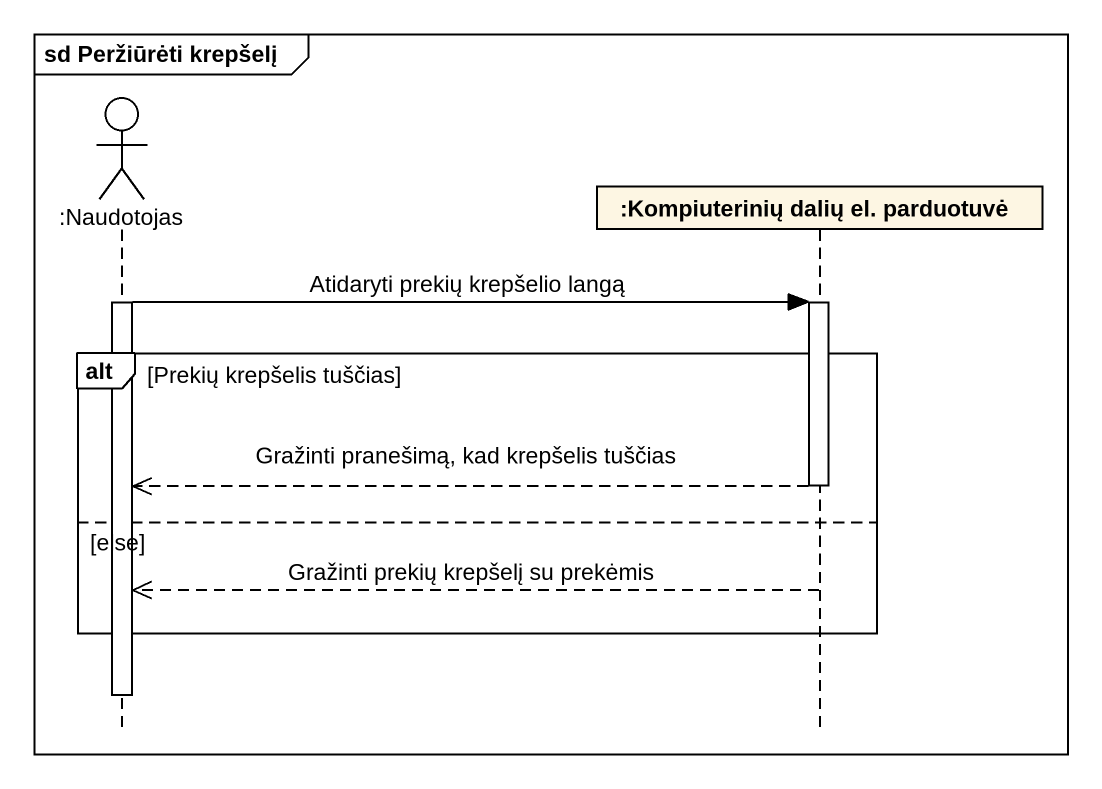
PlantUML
@startuml
mainframe sd Peržiūrėti krepšelį
hide footbox
actor ":Naudotojas" as Naudotojas
participant ":Kompiuterinių dalių el. parduotuvė" as Kompiuterinių_dalių_el

activate Naudotojas
Naudotojas -> Kompiuterinių_dalių_el : Atidaryti prekių krepšelio langą
activate Kompiuterinių_dalių_el
alt Prekių krepšelis tuščias
  Kompiuterinių_dalių_el -->> Naudotojas : Gražinti pranešimą, kad krepšelis tuščias
  deactivate Kompiuterinių_dalių_el
else else
  Kompiuterinių_dalių_el -->> Naudotojas : Gražinti prekių krepšelį su prekėmis
end
deactivate Naudotojas
@enduml
